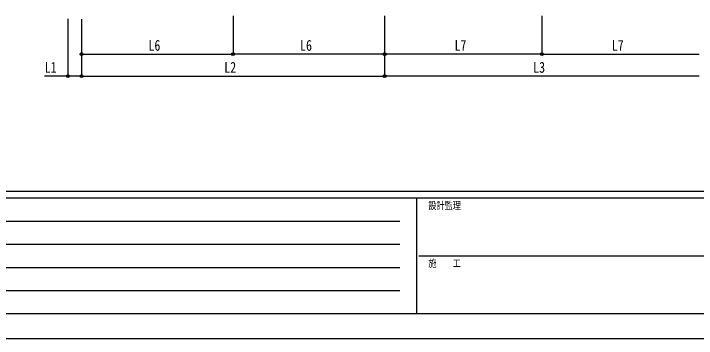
# Model space of a CAD drawing. Units: millimetres, scale not verified. Extents: x -12615 to 12615, y -8910 to 8910.
# Drawn here: x -7581 to -1366, y -8910 to -5957 of the extents above; entities that cross this region are included whole.
import ezdxf
from ezdxf.enums import TextEntityAlignment as Align

# ---------------------------------------------------------------- set-up
doc = ezdxf.new("R2010")
doc.units = ezdxf.units.MM
doc.header["$LTSCALE"] = 40
doc.layers.add('0-6_YKK_D', color=6, linetype='Continuous')
doc.layers.add('0-7_YKK_ZWAK', color=7, linetype='Continuous')
doc.styles.add('ＭＳ ゴシック', font='')
doc.styles.get('ＭＳ ゴシック').set_extended_font_data('MS Gothic')

msp = doc.modelspace()

# ---------------------------------------------------------------- linework, layer by layer
at = {"layer": '0-6_YKK_D'}
for p, q in [((-7087.71, -6003.22), (-7087.71, -6526.41)), ((-6963.7, -6008.31), (-6963.7, -6526.41)), ((-6963.7, -6008.31), (-6963.7, -6326.41)), ((-5583.7, -5976.8), (-5583.7, -6326.41)), ((-5583.7, -5976.8), (-5583.7, -6326.41)), ((-4203.7, -5976.8), (-4203.7, -6326.41)), ((-4203.7, -6008.31), (-4203.7, -6326.41)), ((-2771.7, -5976.8), (-2771.7, -6326.41)), ((-2771.7, -5976.8), (-2771.7, -6326.41)), ((-6963.7, -6208.31), (-6963.7, -6526.41)), ((-4203.7, -6176.8), (-4203.7, -6526.41)), ((-4203.7, -6176.8), (-4203.7, -6526.41)), ((-6963.7, -6325.41), (-5583.7, -6325.41)), ((-4203.7, -6325.41), (-5583.7, -6325.41)), ((-2771.7, -6325.41), (-4203.7, -6325.41)), ((-2771.7, -6325.41), (-1339.7, -6325.41)), ((-6963.7, -6525.41), (-4203.7, -6525.41)), ((-1339.7, -6525.41), (-4203.7, -6525.41))]:
    msp.add_line(p, q, dxfattribs=at)
msp.add_lwpolyline([(-6963.7, -6525.41), (-7087.71, -6525.41), (-7299.71, -6525.41)], dxfattribs=at)
for centre in [(-6963.7, -6325.41), (-5583.7, -6325.41), (-5583.7, -6325.41), (-4203.7, -6325.41), (-4203.7, -6325.41), (-2771.7, -6325.41), (-2771.7, -6325.41), (-7087.71, -6525.41), (-6963.7, -6525.41), (-6963.7, -6525.41), (-4203.7, -6525.41), (-4203.7, -6525.41)]:
    msp.add_circle(centre, 12.75, dxfattribs=at)
at = {"layer": '0-7_YKK_ZWAK'}
for p, q in [((11685.06, -7575), (-11714.94, -7575)), ((-3914.94, -7635), (-11714.94, -7635)), ((-3914.94, -7635), (-3914.94, -8685)), ((-14.94, -7635), (-3914.94, -7635)), ((-11587.44, -7845), (-4064.94, -7845)), ((-11587.44, -8055), (-4064.94, -8055)), ((-3892.44, -8160), (-14.94, -8160)), ((-11587.44, -8265), (-4064.94, -8265)), ((-11587.44, -8475), (-4064.94, -8475)), ((-11714.94, -8685), (-3914.94, -8685)), ((-3914.94, -8685), (-14.94, -8685))]:
    msp.add_line(p, q, dxfattribs=at)
msp.add_lwpolyline([(-12615, -8910), (12615, -8910), (12615, 8910), (-12615, 8910)], close=True, dxfattribs=at)

# ---------------------------------------------------------------- texts
at = {"layer": '0-6_YKK_D', "style": 'ＭＳ ゴシック', "width": 0.8}
for s, p in [('L6', (-6352.9, -6324.11)), ('L6', (-4972.9, -6324.11)), ('L7', (-3566.9, -6324.11)), ('L7', (-2134.9, -6324.11)), ('L1', (-7298.41, -6524.11)), ('L2', (-5662.9, -6524.11)), ('L3', (-2850.9, -6524.11))]:
    msp.add_text(s, height=98.97, dxfattribs=at).set_placement(p, align=Align.BOTTOM_LEFT)
at = {"layer": '0-7_YKK_ZWAK', "style": 'ＭＳ ゴシック', "width": 0.8}
for s, p in [('設計監理', (-3804.94, -7755)), ('施\u3000\u3000工', (-3804.94, -8280))]:
    msp.add_text(s, height=65.98, dxfattribs=at).set_placement(p, align=Align.BOTTOM_LEFT)

doc.saveas('drawing.dxf')
